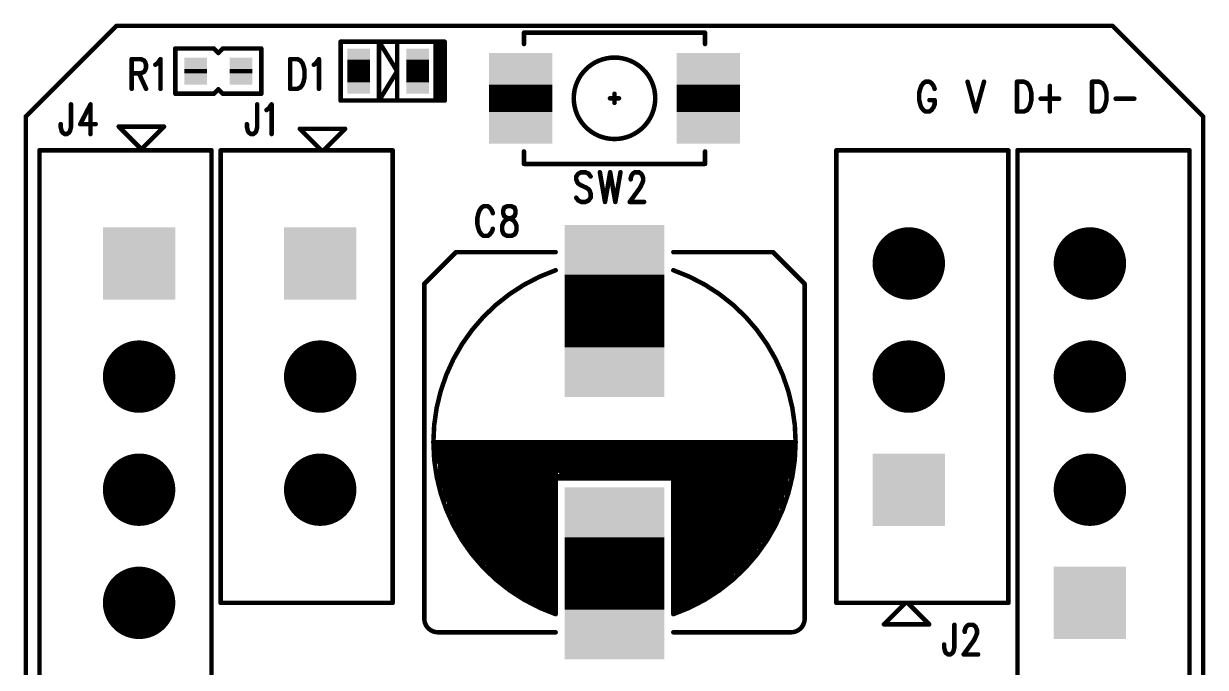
# Model space of a CAD drawing. Extents: x 99.9 to 127.4, y 95.7 to 155.
# Drawn here: x 99.95 to 126.05, y 140.82 to 155.05 of the extents above; entities that cross this region are included whole.
import ezdxf

# ---------------------------------------------------------------- set-up
doc = ezdxf.new("R2010")
doc.units = 0
doc.layers.get('0').update_dxf_attribs({"linetype": 'CONTINUOUS'})
doc.layers.add('MASK-TOP_PHO', color=3, linetype='CONTINUOUS')
doc.layers.add('SILK-TOP_PHO', color=14, linetype='CONTINUOUS')

# ---------------------------------------------------------------- blocks, each defined once
blk = doc.blocks.new('ROUND_1')
at = {"const_width": 0.050038}
blk.add_lwpolyline([(-0.025018, 0, 1), (0.025018, 0, 1)], format="xyb", close=True, dxfattribs=at)
blk = doc.blocks.new('SQUARE_28')
blk.add_solid([(0.799972, 0.799972), (0.799972, -0.799972), (-0.799972, 0.799972), (-0.799972, -0.799972)])
blk = doc.blocks.new('ROUND_49')
at = {"const_width": 0.799972}
blk.add_lwpolyline([(-0.399986, 0, 1), (0.399986, 0, 1)], format="xyb", close=True, dxfattribs=at)
blk = doc.blocks.new('SQUARE_16')
blk.add_solid([(0.250062, 0.250062), (0.250062, -0.250062), (-0.250062, 0.250062), (-0.250062, -0.250062)])
blk = doc.blocks.new('SQUARE_132')
blk.add_solid([(0.700024, 0.700024), (0.700024, -0.700024), (-0.700024, 0.700024), (-0.700024, -0.700024)])
blk = doc.blocks.new('SQUARE_171')
blk.add_solid([(1.099946, 1.099946), (1.099946, -1.099946), (-1.099946, 1.099946), (-1.099946, -1.099946)])

msp = doc.modelspace()

# ---------------------------------------------------------------- linework, layer by layer
at = {"layer": 'MASK-TOP_PHO'}
for points, const_width in [([(102.00005, 154.999944), (100.000054, 152.999948)], 0.100076), ([(124.000006, 154.999944), (102.00005, 154.999944)], 0.100076), ([(126.000002, 152.999948), (124.000006, 154.999944)], 0.100076), ([(103.75011, 153.949908), (103.75011, 154.049984)], 0.500124), ([(104.750108, 153.949908), (104.750108, 154.049984)], 0.500124), ([(107.350052, 154.249882), (107.350052, 153.75001)], 0.500124), ([(108.650024, 154.249882), (108.650024, 153.75001)], 0.500124), ([(110.925102, 153.699972), (110.925102, 153.100024)], 1.400048), ([(115.074954, 153.699972), (115.074954, 153.100024)], 1.400048), ([(100.000054, 152.999948), (100.000054, 102.00005)], 0.100076), ([(126.000002, 102.00005), (126.000002, 152.999948)], 0.100076), ([(113.000028, 147.899882), (113.000028, 149.500082)], 2.199892), ([(113.000028, 142.100046), (113.000028, 143.699992)], 2.199892)]:
    msp.add_lwpolyline(points, dxfattribs=dict(at, const_width=const_width))
at = {"layer": 'SILK-TOP_PHO', "const_width": 0.100076}
for points in [[(102.00005, 154.999944), (100.000054, 152.999948)], [(124.000006, 154.999944), (102.00005, 154.999944)], [(126.000002, 152.999948), (124.000006, 154.999944)], [(115.000024, 154.850084), (111.000032, 154.850084)], [(111.000032, 154.850084), (111.000032, 154.599894)], [(115.000024, 154.599894), (115.000024, 154.850084)], [(103.300022, 154.500072), (103.300022, 153.500074)], [(104.149906, 154.500072), (103.300022, 154.500072)], [(104.249982, 154.399996), (104.149906, 154.500072)], [(104.350058, 154.500072), (104.249982, 154.399996)], [(105.199942, 154.500072), (104.350058, 154.500072)], [(105.199942, 153.500074), (105.199942, 154.500072)], [(106.950002, 153.34996), (106.950002, 154.649932)], [(106.950002, 154.649932), (109.149896, 154.649932)], [(108.199936, 153.999946), (107.799886, 154.649932)], [(107.799886, 154.649932), (107.799886, 153.34996)], [(108.199936, 153.34996), (108.199936, 154.649932)], [(108.199936, 154.649932), (109.249972, 154.649932)], [(109.050074, 153.399998), (109.050074, 154.599894)], [(109.149896, 154.649932), (109.149896, 153.34996)], [(109.249972, 154.649932), (109.249972, 153.34996)], [(102.336346, 154.26563), (102.336346, 153.609294)], [(102.336346, 154.26563), (102.540816, 154.26563)], [(102.540816, 154.26563), (102.609142, 154.234388)], [(102.609142, 154.234388), (102.631748, 154.203146)], [(102.631748, 154.203146), (102.654608, 154.140662)], [(102.904544, 154.171904), (102.972616, 154.26563)], [(102.972616, 154.26563), (102.972616, 153.609294)], [(105.836466, 154.26563), (105.836466, 153.609294)], [(105.836466, 154.26563), (105.99547, 154.26563)], [(105.99547, 154.26563), (106.063542, 154.234388)], [(106.063542, 154.234388), (106.109008, 154.171904)], [(106.404664, 154.171904), (106.472736, 154.26563)], [(106.472736, 154.26563), (106.472736, 153.609294)], [(102.540816, 153.95321), (102.336346, 153.95321)], [(102.49535, 153.95321), (102.654608, 153.609294)], [(102.609142, 153.984452), (102.540816, 153.95321)], [(102.631748, 154.015694), (102.609142, 153.984452)], [(102.654608, 154.078178), (102.631748, 154.015694)], [(102.654608, 154.140662), (102.654608, 154.078178)], [(102.859078, 154.140662), (102.904544, 154.171904)], [(106.109008, 154.171904), (106.131868, 154.10942)], [(106.131868, 154.10942), (106.154474, 154.015694)], [(106.154474, 154.015694), (106.154474, 153.859484)], [(106.359198, 154.140662), (106.404664, 154.171904)], [(107.799886, 153.34996), (108.199936, 153.999946)], [(106.109008, 153.70302), (106.063542, 153.640536)], [(106.131868, 153.765504), (106.109008, 153.70302)], [(106.154474, 153.859484), (106.131868, 153.765504)], [(119.820436, 153.734262), (119.77497, 153.671778)], [(119.865902, 153.765504), (119.820436, 153.734262)], [(119.956834, 153.765504), (119.865902, 153.765504)], [(120.0023, 153.734262), (119.956834, 153.765504)], [(120.047766, 153.671778), (120.0023, 153.734262)], [(120.797828, 153.765504), (120.979438, 153.109422)], [(121.161302, 153.765504), (120.979438, 153.109422)], [(121.888758, 153.765504), (121.888758, 153.109422)], [(121.888758, 153.765504), (122.047762, 153.765504)], [(122.047762, 153.765504), (122.115834, 153.734262)], [(122.115834, 153.734262), (122.1613, 153.671778)], [(123.547632, 153.765504), (123.547632, 153.109422)], [(123.547632, 153.765504), (123.70689, 153.765504)], [(123.70689, 153.765504), (123.774962, 153.734262)], [(123.774962, 153.734262), (123.820428, 153.671778)], [(103.300022, 153.500074), (104.149906, 153.500074)], [(104.149906, 153.500074), (104.249982, 153.599896)], [(104.249982, 153.599896), (104.350058, 153.500074)], [(104.350058, 153.500074), (105.199942, 153.500074)], [(105.99547, 153.609294), (105.836466, 153.609294)], [(106.063542, 153.640536), (105.99547, 153.609294)], [(113.000028, 153.299922), (113.000028, 153.500074)], [(119.752364, 153.609294), (119.729504, 153.515568)], [(119.729504, 153.515568), (119.729504, 153.359358)], [(119.77497, 153.671778), (119.752364, 153.609294)], [(120.070372, 153.609294), (120.047766, 153.671778)], [(122.1613, 153.671778), (122.18416, 153.609294)], [(122.18416, 153.609294), (122.206766, 153.515568)], [(122.206766, 153.515568), (122.206766, 153.359358)], [(122.61596, 153.671778), (122.61596, 153.109422)], [(123.820428, 153.671778), (123.843288, 153.609294)], [(123.843288, 153.609294), (123.865894, 153.515568)], [(123.865894, 153.515568), (123.865894, 153.359358)], [(100.99548, 153.265632), (100.99548, 152.765506)], [(101.42728, 153.265632), (101.19995, 152.828244)], [(101.42728, 153.265632), (101.42728, 152.609296)], [(105.10901, 153.265632), (105.10901, 152.765506)], [(105.313734, 153.140664), (105.3592, 153.171906)], [(105.3592, 153.171906), (105.427272, 153.265632)], [(105.427272, 153.265632), (105.427272, 152.609296)], [(109.149896, 153.34996), (106.950002, 153.34996)], [(109.249972, 153.34996), (108.199936, 153.34996)], [(113.100104, 153.399998), (112.899952, 153.399998)], [(119.729504, 153.359358), (119.752364, 153.265632)], [(119.752364, 153.265632), (119.77497, 153.203148)], [(119.77497, 153.203148), (119.820436, 153.140664)], [(119.956834, 153.359358), (120.070372, 153.359358)], [(120.0023, 153.140664), (120.047766, 153.203148)], [(120.047766, 153.203148), (120.070372, 153.265632)], [(120.070372, 153.265632), (120.070372, 153.359358)], [(122.1613, 153.203148), (122.115834, 153.140664)], [(122.18416, 153.265632), (122.1613, 153.203148)], [(122.206766, 153.359358), (122.18416, 153.265632)], [(122.41149, 153.3906), (122.82043, 153.3906)], [(123.820428, 153.203148), (123.774962, 153.140664)], [(123.843288, 153.265632), (123.820428, 153.203148)], [(123.865894, 153.359358), (123.843288, 153.265632)], [(124.070364, 153.3906), (124.479558, 153.3906)], [(100.000054, 152.999948), (100.000054, 102.00005)], [(119.820436, 153.140664), (119.865902, 153.109422)], [(119.865902, 153.109422), (119.956834, 153.109422)], [(119.956834, 153.109422), (120.0023, 153.140664)], [(122.047762, 153.109422), (121.888758, 153.109422)], [(122.115834, 153.140664), (122.047762, 153.109422)], [(123.70689, 153.109422), (123.547632, 153.109422)], [(123.774962, 153.140664), (123.70689, 153.109422)], [(126.000002, 102.00005), (126.000002, 152.999948)], [(100.76815, 152.765506), (100.76815, 152.828244)], [(100.79101, 152.67178), (100.76815, 152.765506)], [(100.813616, 152.640538), (100.79101, 152.67178)], [(100.859082, 152.609296), (100.813616, 152.640538)], [(100.950014, 152.640538), (100.904548, 152.609296)], [(100.97262, 152.67178), (100.950014, 152.640538)], [(100.99548, 152.765506), (100.97262, 152.67178)], [(101.19995, 152.828244), (101.540818, 152.828244)], [(102.525068, 152.299924), (102.050088, 152.774904)], [(102.050088, 152.774904), (103.050086, 152.774904)], [(103.050086, 152.774904), (102.575106, 152.299924)], [(104.881934, 152.765506), (104.881934, 152.828244)], [(104.90454, 152.67178), (104.881934, 152.765506)], [(104.927146, 152.640538), (104.90454, 152.67178)], [(104.972612, 152.609296), (104.927146, 152.640538)], [(105.063544, 152.640538), (105.018078, 152.609296)], [(105.086404, 152.67178), (105.063544, 152.640538)], [(105.10901, 152.765506), (105.086404, 152.67178)], [(106.52506, 152.249886), (106.05008, 152.72512)], [(106.05008, 152.72512), (107.050078, 152.72512)], [(107.050078, 152.72512), (106.575098, 152.249886)], [(100.904548, 152.609296), (100.859082, 152.609296)], [(105.018078, 152.609296), (104.972612, 152.609296)], [(100.300028, 152.249886), (104.100122, 152.249886)], [(100.300028, 139.750038), (100.300028, 152.249886)], [(104.100122, 152.249886), (104.100122, 139.750038)], [(104.30002, 152.249886), (108.100114, 152.249886)], [(104.30002, 142.249906), (104.30002, 152.249886)], [(108.100114, 152.249886), (108.100114, 142.249906)], [(111.000032, 151.949912), (111.000032, 152.224994)], [(115.000024, 152.224994), (115.000024, 151.949912)], [(117.899942, 142.249906), (117.899942, 152.249886)], [(117.899942, 152.249886), (121.700036, 152.249886)], [(121.700036, 152.249886), (121.700036, 142.249906)], [(121.899934, 139.750038), (121.899934, 152.249886)], [(121.899934, 152.249886), (125.700028, 152.249886)], [(125.700028, 152.249886), (125.700028, 139.750038)], [(115.000024, 151.949912), (111.000032, 151.949912)], [(112.199928, 151.734266), (112.154462, 151.671782)], [(112.154462, 151.671782), (112.154462, 151.609298)], [(112.154462, 151.609298), (112.177322, 151.546814)], [(112.268254, 151.765508), (112.199928, 151.734266)], [(112.359186, 151.765508), (112.268254, 151.765508)], [(112.427258, 151.734266), (112.359186, 151.765508)], [(112.472724, 151.671782), (112.427258, 151.734266)], [(112.677194, 151.765508), (112.790986, 151.109426)], [(112.904524, 151.765508), (112.790986, 151.109426)], [(112.904524, 151.765508), (113.018062, 151.109426)], [(113.131854, 151.765508), (113.018062, 151.109426)], [(113.359184, 151.64054), (113.38179, 151.703024)], [(113.359184, 151.609298), (113.359184, 151.64054)], [(113.38179, 151.703024), (113.40465, 151.734266)], [(113.40465, 151.734266), (113.450116, 151.765508)], [(113.450116, 151.765508), (113.540794, 151.765508)], [(113.540794, 151.765508), (113.58626, 151.734266)], [(113.58626, 151.734266), (113.60912, 151.703024)], [(113.60912, 151.703024), (113.631726, 151.64054)], [(113.631726, 151.64054), (113.631726, 151.578056)], [(112.177322, 151.546814), (112.199928, 151.515572)], [(112.199928, 151.515572), (112.245394, 151.48433)], [(112.245394, 151.48433), (112.381792, 151.421846)], [(112.381792, 151.421846), (112.427258, 151.390604)], [(112.427258, 151.390604), (112.450118, 151.359362)], [(112.450118, 151.359362), (112.472724, 151.296878)], [(113.563654, 151.421846), (113.336324, 151.109426)], [(113.60912, 151.515572), (113.563654, 151.421846)], [(113.631726, 151.578056), (113.60912, 151.515572)], [(112.199928, 151.140668), (112.154462, 151.203152)], [(112.268254, 151.109426), (112.199928, 151.140668)], [(112.359186, 151.109426), (112.268254, 151.109426)], [(112.427258, 151.140668), (112.359186, 151.109426)], [(112.472724, 151.203152), (112.427258, 151.140668)], [(112.472724, 151.296878), (112.472724, 151.203152)], [(113.336324, 151.109426), (113.654586, 151.109426)], [(109.995462, 150.85949), (109.972602, 150.76551)], [(110.018068, 150.921974), (109.995462, 150.85949)], [(110.063534, 150.984458), (110.018068, 150.921974)], [(110.109, 151.0157), (110.063534, 150.984458)], [(110.199932, 151.0157), (110.109, 151.0157)], [(110.245398, 150.984458), (110.199932, 151.0157)], [(110.290864, 150.921974), (110.245398, 150.984458)], [(110.313724, 150.85949), (110.290864, 150.921974)], [(110.56366, 150.984458), (110.5408, 150.921974)], [(110.5408, 150.921974), (110.5408, 150.85949)], [(110.5408, 150.85949), (110.56366, 150.796752)], [(110.631732, 151.0157), (110.56366, 150.984458)], [(110.722664, 151.0157), (110.631732, 151.0157)], [(110.79099, 150.984458), (110.722664, 151.0157)], [(110.813596, 150.921974), (110.79099, 150.984458)], [(110.79099, 150.796752), (110.813596, 150.85949)], [(110.813596, 150.85949), (110.813596, 150.921974)], [(109.972602, 150.76551), (109.972602, 150.6093)], [(109.972602, 150.6093), (109.995462, 150.515574)], [(110.518194, 150.578058), (110.5408, 150.640542)], [(110.518194, 150.484332), (110.518194, 150.578058)], [(110.5408, 150.640542), (110.586266, 150.703026)], [(110.56366, 150.796752), (110.609126, 150.76551)], [(110.586266, 150.703026), (110.654592, 150.734268)], [(110.609126, 150.76551), (110.700058, 150.734268)], [(110.654592, 150.734268), (110.745524, 150.76551)], [(110.700058, 150.734268), (110.76813, 150.703026)], [(110.745524, 150.76551), (110.79099, 150.796752)], [(110.76813, 150.703026), (110.813596, 150.640542)], [(110.813596, 150.640542), (110.836456, 150.578058)], [(110.836456, 150.578058), (110.836456, 150.484332)], [(109.995462, 150.515574), (110.018068, 150.45309)], [(110.018068, 150.45309), (110.063534, 150.390606)], [(110.063534, 150.390606), (110.109, 150.359364)], [(110.109, 150.359364), (110.199932, 150.359364)], [(110.199932, 150.359364), (110.245398, 150.390606)], [(110.245398, 150.390606), (110.290864, 150.45309)], [(110.290864, 150.45309), (110.313724, 150.515574)], [(110.5408, 150.421848), (110.518194, 150.484332)], [(110.56366, 150.390606), (110.5408, 150.421848)], [(110.631732, 150.359364), (110.56366, 150.390606)], [(110.722664, 150.359364), (110.631732, 150.359364)], [(110.79099, 150.390606), (110.722664, 150.359364)], [(110.813596, 150.421848), (110.79099, 150.390606)], [(110.836456, 150.484332), (110.813596, 150.421848)], [(109.499908, 149.999954), (108.799884, 149.29993)], [(111.700056, 149.999954), (109.499908, 149.999954)], [(116.499894, 149.999954), (114.3, 149.999954)], [(117.199918, 149.29993), (116.499894, 149.999954)], [(108.799884, 149.29993), (108.799884, 141.899894)], [(117.199918, 141.899894), (117.199918, 149.29993)], [(109.000036, 145.800064), (117.00002, 145.800064)], [(109.050074, 145.800064), (109.050074, 145.349976)], [(109.149896, 145.800064), (109.149896, 144.800066)], [(109.249972, 145.800064), (109.249972, 144.500092)], [(109.350048, 145.800064), (109.350048, 144.200118)], [(109.450124, 145.800064), (109.450124, 143.999966)], [(109.549946, 145.800064), (109.549946, 143.800068)], [(109.650022, 145.800064), (109.650022, 143.649954)], [(109.750098, 145.800064), (109.750098, 143.500094)], [(109.84992, 145.800064), (109.84992, 143.34998)], [(109.949996, 145.800064), (109.949996, 143.249904)], [(110.000034, 145.800064), (110.000034, 143.20012)], [(110.10011, 145.800064), (110.10011, 143.100044)], [(110.199932, 142.94993), (110.199932, 145.750026)], [(110.300008, 145.800064), (110.300008, 142.899892)], [(110.333028, 145.800064), (110.333028, 142.850108)], [(110.400084, 142.80007), (110.400084, 145.750026)], [(110.460028, 145.673064), (110.460028, 142.750032)], [(110.499906, 145.800064), (110.499906, 142.699994)], [(110.587028, 145.673064), (110.587028, 142.649956)], [(110.599982, 145.800064), (110.599982, 142.649956)], [(110.65002, 142.599918), (110.65002, 145.750026)], [(110.714028, 145.800064), (110.714028, 142.54988)], [(110.750096, 145.750026), (110.750096, 142.500096)], [(110.79988, 142.500096), (110.79988, 145.750026)], [(110.841028, 145.800064), (110.841028, 142.450058)], [(110.899956, 142.40002), (110.899956, 145.750026)], [(110.968028, 145.800064), (110.968028, 142.349982)], [(111.05007, 145.750026), (111.05007, 142.349982)], [(111.095028, 145.673064), (111.095028, 142.299944)], [(111.149892, 142.299944), (111.149892, 145.750026)], [(111.249968, 145.750026), (111.249968, 142.200122)], [(111.298228, 145.749264), (111.298228, 142.200122)], [(111.350044, 145.750026), (111.350044, 142.150084)], [(111.400082, 142.150084), (111.400082, 145.750026)], [(111.450628, 145.749264), (111.450628, 142.100046)], [(111.499904, 142.100046), (111.499904, 145.750026)], [(111.59998, 145.699988), (114.3, 145.699988)], [(111.59998, 145.599912), (114.3, 145.599912)], [(111.603028, 145.749264), (111.603028, 142.050008)], [(111.700056, 141.99997), (111.700056, 145.800064)], [(114.3, 141.99997), (114.3, 145.800064)], [(114.397028, 145.800064), (114.397028, 142.050008)], [(114.450114, 145.750026), (114.450114, 142.100046)], [(114.524028, 145.800064), (114.524028, 142.100046)], [(114.599974, 142.150084), (114.599974, 145.800064)], [(114.651028, 145.800064), (114.651028, 143.514064)], [(114.70005, 145.800064), (114.70005, 142.200122)], [(114.778028, 145.800064), (114.778028, 143.641064)], [(114.800126, 145.800064), (114.800126, 142.249906)], [(114.899948, 142.299944), (114.899948, 145.800064)], [(114.905028, 145.800064), (114.905028, 143.768064)], [(115.000024, 145.800064), (115.000024, 142.349982)], [(115.032028, 145.673064), (115.032028, 143.895064)], [(115.1001, 142.40002), (115.1001, 145.800064)], [(115.159028, 145.800064), (115.159028, 144.022064)], [(115.199922, 145.800064), (115.199922, 142.500096)], [(115.286028, 145.800064), (115.286028, 144.149064)], [(115.299998, 142.54988), (115.299998, 145.800064)], [(115.400074, 145.800064), (115.400074, 142.599918)], [(115.413028, 145.800064), (115.413028, 144.276064)], [(115.499896, 142.699994), (115.499896, 145.800064)], [(115.540028, 145.800064), (115.540028, 144.530064)], [(115.599972, 145.800064), (115.599972, 142.80007)], [(115.667028, 145.800064), (115.667028, 144.784064)], [(115.700048, 145.800064), (115.700048, 144.899888)], [(115.700048, 142.899892), (115.700048, 145.800064)], [(115.750086, 142.94993), (115.750086, 145.699988)], [(115.794028, 145.800064), (115.794028, 145.419064)], [(115.800124, 145.800064), (115.800124, 142.999968)], [(115.899946, 145.800064), (115.899946, 143.050006)], [(116.000022, 145.800064), (116.000022, 143.20012)], [(116.100098, 145.800064), (116.100098, 143.299942)], [(116.19992, 145.800064), (116.19992, 143.450056)], [(116.299996, 145.800064), (116.299996, 143.599916)], [(116.400072, 145.800064), (116.400072, 143.75003)], [(116.499894, 145.800064), (116.499894, 143.89989)], [(116.59997, 145.800064), (116.59997, 144.100042)], [(116.700046, 145.800064), (116.700046, 144.349978)], [(116.800122, 145.800064), (116.800122, 144.649952)], [(116.899944, 145.800064), (116.899944, 144.999964)], [(111.650018, 145.50009), (114.3, 145.50009)], [(111.650018, 145.400014), (114.3, 145.400014)], [(110.499906, 145.200116), (114.84991, 145.200116)], [(111.700056, 145.299938), (114.3, 145.299938)], [(111.799878, 145.150078), (114.3, 145.150078)], [(111.59998, 145.050002), (114.599974, 145.050002)], [(111.700056, 144.999964), (114.3, 144.999964)], [(108.100114, 142.249906), (104.30002, 142.249906)], [(121.700036, 142.249906), (117.899942, 142.249906)], [(118.949978, 141.774926), (119.424958, 142.249906)], [(119.474996, 142.249906), (119.949976, 141.774926)], [(119.949976, 141.774926), (118.949978, 141.774926)], [(120.506744, 141.765528), (120.506744, 141.265656)], [(120.734074, 141.64056), (120.756934, 141.703044)], [(120.756934, 141.703044), (120.77954, 141.734286)], [(120.77954, 141.734286), (120.825006, 141.765528)], [(120.825006, 141.765528), (120.915938, 141.765528)], [(120.915938, 141.765528), (120.961404, 141.734286)], [(120.961404, 141.734286), (120.98401, 141.703044)], [(120.98401, 141.703044), (121.00687, 141.64056)], [(109.100112, 141.59992), (111.700056, 141.59992)], [(114.3, 141.59992), (116.899944, 141.59992)], [(120.938544, 141.421866), (120.711468, 141.109446)], [(120.734074, 141.609318), (120.734074, 141.64056)], [(120.98401, 141.515592), (120.938544, 141.421866)], [(121.00687, 141.578076), (120.98401, 141.515592)], [(121.00687, 141.64056), (121.00687, 141.578076)], [(120.279668, 141.265656), (120.279668, 141.32814)], [(120.302274, 141.17193), (120.279668, 141.265656)], [(120.32488, 141.140688), (120.302274, 141.17193)], [(120.484138, 141.17193), (120.461278, 141.140688)], [(120.506744, 141.265656), (120.484138, 141.17193)], [(120.370346, 141.109446), (120.32488, 141.140688)], [(120.415812, 141.109446), (120.370346, 141.109446)], [(120.461278, 141.140688), (120.415812, 141.109446)], [(120.711468, 141.109446), (121.029476, 141.109446)]]:
    msp.add_lwpolyline(points, dxfattribs=at)
msp.add_lwpolyline([(112.100106, 153.399998, 1), (113.89995, 153.399998, 1)], format="xyb", close=True, dxfattribs=at)
for points in [[(111.70031, 149.600158, 0.7106617), (111.70031, 141.99997)], [(114.299746, 141.99997, 0.7106617), (114.299746, 149.600158)], [(108.799884, 141.899894, 0.4142155), (109.100112, 141.59992)], [(116.899944, 141.59992, 0.4142136), (117.199918, 141.899894)]]:
    msp.add_lwpolyline(points, format="xyb", dxfattribs=at)

# ---------------------------------------------------------------- block references
at = {"layer": 'MASK-TOP_PHO'}
for name, p in [('ROUND_1', (102.00005, 154.999944)), ('ROUND_1', (124.000006, 154.999944)), ('SQUARE_16', (103.75011, 154.049984)), ('SQUARE_16', (104.750108, 154.049984)), ('SQUARE_16', (107.350052, 154.249882)), ('SQUARE_16', (108.650024, 154.249882)), ('SQUARE_132', (110.925102, 153.699972)), ('SQUARE_132', (115.074954, 153.699972)), ('SQUARE_16', (103.75011, 153.949908)), ('SQUARE_16', (104.750108, 153.949908)), ('SQUARE_16', (107.350052, 153.75001)), ('SQUARE_16', (108.650024, 153.75001)), ('SQUARE_132', (110.925102, 153.100024)), ('SQUARE_132', (115.074954, 153.100024)), ('ROUND_1', (100.000054, 152.999948)), ('ROUND_1', (126.000002, 152.999948)), ('SQUARE_171', (113.000028, 149.500082)), ('SQUARE_28', (102.499922, 149.750018)), ('SQUARE_28', (106.499914, 149.750018)), ('ROUND_49', (119.499888, 149.750018)), ('ROUND_49', (123.49988, 149.750018)), ('SQUARE_171', (113.000028, 147.899882)), ('ROUND_49', (102.499922, 147.249896)), ('ROUND_49', (106.499914, 147.249896)), ('ROUND_49', (119.499888, 147.249896)), ('ROUND_49', (123.49988, 147.249896)), ('ROUND_49', (102.499922, 144.750028)), ('ROUND_49', (106.499914, 144.750028)), ('SQUARE_28', (119.499888, 144.750028)), ('ROUND_49', (123.49988, 144.750028)), ('SQUARE_171', (113.000028, 143.699992)), ('ROUND_49', (102.499922, 142.249906)), ('SQUARE_171', (113.000028, 142.100046)), ('SQUARE_28', (123.49988, 142.249906))]:
    msp.add_blockref(name, p, dxfattribs=at)
at = {"layer": 'SILK-TOP_PHO'}
for p in [(102.00005, 154.999944), (124.000006, 154.999944), (111.000032, 154.850084), (115.000024, 154.850084), (103.300022, 154.500072), (103.300022, 154.500072), (104.149906, 154.500072), (104.350058, 154.500072), (105.199942, 154.500072), (106.950002, 154.649932), (107.799886, 154.649932), (108.199936, 154.649932), (109.050074, 154.599894), (109.149896, 154.649932), (109.249972, 154.649932), (111.000032, 154.599894), (115.000024, 154.599894), (102.336346, 154.26563), (102.336346, 154.26563), (102.540816, 154.26563), (102.609142, 154.234388), (102.631748, 154.203146), (102.972616, 154.26563), (104.249982, 154.399996), (105.836466, 154.26563), (105.836466, 154.26563), (105.99547, 154.26563), (106.063542, 154.234388), (106.472736, 154.26563), (102.336346, 153.95321), (102.49535, 153.95321), (102.540816, 153.95321), (102.609142, 153.984452), (102.631748, 154.015694), (102.654608, 154.140662), (102.654608, 154.078178), (102.859078, 154.140662), (102.904544, 154.171904), (106.109008, 154.171904), (106.131868, 154.10942), (106.154474, 154.015694), (106.359198, 154.140662), (106.404664, 154.171904), (108.199936, 153.999946), (106.109008, 153.70302), (106.131868, 153.765504), (106.154474, 153.859484), (119.820436, 153.734262), (119.865902, 153.765504), (119.956834, 153.765504), (120.0023, 153.734262), (120.797828, 153.765504), (121.161302, 153.765504), (121.888758, 153.765504), (121.888758, 153.765504), (122.047762, 153.765504), (122.115834, 153.734262), (123.547632, 153.765504), (123.547632, 153.765504), (123.70689, 153.765504), (123.774962, 153.734262), (102.336346, 153.609294), (102.654608, 153.609294), (102.972616, 153.609294), (103.300022, 153.500074), (104.149906, 153.500074), (104.249982, 153.599896), (104.350058, 153.500074), (105.199942, 153.500074), (105.836466, 153.609294), (105.836466, 153.609294), (105.99547, 153.609294), (106.063542, 153.640536), (106.472736, 153.609294), (113.000028, 153.500074), (119.729504, 153.515568), (119.752364, 153.609294), (119.77497, 153.671778), (120.047766, 153.671778), (120.070372, 153.609294), (122.1613, 153.671778), (122.18416, 153.609294), (122.206766, 153.515568), (122.61596, 153.671778), (123.820428, 153.671778), (123.843288, 153.609294), (123.865894, 153.515568), (100.99548, 153.265632), (101.42728, 153.265632), (101.42728, 153.265632), (105.10901, 153.265632), (105.3592, 153.171906), (105.427272, 153.265632), (106.950002, 153.34996), (107.799886, 153.34996), (107.799886, 153.34996), (108.199936, 153.34996), (109.050074, 153.399998), (109.149896, 153.34996), (109.149896, 153.34996), (109.249972, 153.34996), (109.249972, 153.34996), (112.899952, 153.399998), (113.000028, 153.299922), (113.100104, 153.399998), (119.729504, 153.359358), (119.752364, 153.265632), (119.77497, 153.203148), (119.956834, 153.359358), (120.047766, 153.203148), (120.070372, 153.359358), (120.070372, 153.359358), (120.070372, 153.265632), (122.1613, 153.203148), (122.18416, 153.265632), (122.206766, 153.359358), (122.41149, 153.3906), (122.82043, 153.3906), (123.820428, 153.203148), (123.843288, 153.265632), (123.865894, 153.359358), (124.070364, 153.3906), (124.479558, 153.3906), (100.000054, 152.999948), (105.313734, 153.140664), (119.820436, 153.140664), (119.865902, 153.109422), (119.956834, 153.109422), (120.0023, 153.140664), (120.979438, 153.109422), (120.979438, 153.109422), (121.888758, 153.109422), (121.888758, 153.109422), (122.047762, 153.109422), (122.115834, 153.140664), (122.61596, 153.109422), (123.547632, 153.109422), (123.547632, 153.109422), (123.70689, 153.109422), (123.774962, 153.140664), (126.000002, 152.999948), (100.76815, 152.828244), (100.76815, 152.765506), (100.79101, 152.67178), (100.813616, 152.640538), (100.950014, 152.640538), (100.97262, 152.67178), (100.99548, 152.765506), (101.19995, 152.828244), (101.540818, 152.828244), (102.050088, 152.774904), (103.050086, 152.774904), (104.881934, 152.828244), (104.881934, 152.765506), (104.90454, 152.67178), (104.927146, 152.640538), (104.927146, 152.640538), (105.063544, 152.640538), (105.086404, 152.67178), (105.10901, 152.765506), (106.05008, 152.72512), (107.050078, 152.72512), (100.859082, 152.609296), (100.904548, 152.609296), (101.42728, 152.609296), (104.972612, 152.609296), (105.018078, 152.609296), (105.427272, 152.609296), (100.300028, 152.249886), (100.300028, 152.249886), (102.525068, 152.299924), (102.575106, 152.299924), (104.100122, 152.249886), (104.30002, 152.249886), (104.30002, 152.249886), (106.52506, 152.249886), (106.575098, 152.249886), (108.100114, 152.249886), (111.000032, 152.224994), (115.000024, 152.224994), (117.899942, 152.249886), (121.700036, 152.249886), (121.899934, 152.249886), (125.700028, 152.249886), (111.000032, 151.949912), (115.000024, 151.949912), (112.154462, 151.671782), (112.154462, 151.609298), (112.199928, 151.734266), (112.268254, 151.765508), (112.359186, 151.765508), (112.427258, 151.734266), (112.472724, 151.671782), (112.677194, 151.765508), (112.904524, 151.765508), (112.904524, 151.765508), (113.131854, 151.765508), (113.359184, 151.64054), (113.359184, 151.609298), (113.38179, 151.703024), (113.40465, 151.734266), (113.450116, 151.765508), (113.540794, 151.765508), (113.58626, 151.734266), (113.60912, 151.703024), (113.631726, 151.64054), (112.177322, 151.546814), (112.199928, 151.515572), (112.245394, 151.48433), (112.381792, 151.421846), (112.427258, 151.390604), (112.450118, 151.359362), (113.563654, 151.421846), (113.60912, 151.515572), (113.631726, 151.578056), (112.154462, 151.203152), (112.199928, 151.140668), (112.268254, 151.109426), (112.359186, 151.109426), (112.427258, 151.140668), (112.472724, 151.296878), (112.472724, 151.203152), (112.790986, 151.109426), (112.790986, 151.109426), (113.018062, 151.109426), (113.018062, 151.109426), (113.336324, 151.109426), (113.654586, 151.109426), (109.995462, 150.85949), (110.018068, 150.921974), (110.063534, 150.984458), (110.109, 151.0157), (110.199932, 151.0157), (110.245398, 150.984458), (110.290864, 150.921974), (110.313724, 150.85949), (110.5408, 150.921974), (110.5408, 150.85949), (110.56366, 150.984458), (110.631732, 151.0157), (110.631732, 151.0157), (110.722664, 151.0157), (110.79099, 150.984458), (110.813596, 150.921974), (110.813596, 150.85949), (109.972602, 150.76551), (109.972602, 150.6093), (110.518194, 150.578058), (110.5408, 150.640542), (110.56366, 150.796752), (110.586266, 150.703026), (110.609126, 150.76551), (110.654592, 150.734268), (110.700058, 150.734268), (110.745524, 150.76551), (110.76813, 150.703026), (110.79099, 150.796752), (110.813596, 150.640542), (110.836456, 150.578058), (109.995462, 150.515574), (110.018068, 150.45309), (110.063534, 150.390606), (110.109, 150.359364), (110.199932, 150.359364), (110.245398, 150.390606), (110.290864, 150.45309), (110.313724, 150.515574), (110.518194, 150.484332), (110.5408, 150.421848), (110.56366, 150.390606), (110.631732, 150.359364), (110.722664, 150.359364), (110.79099, 150.390606), (110.813596, 150.421848), (110.836456, 150.484332), (109.499908, 149.999954), (111.700056, 149.999954), (114.3, 149.999954), (116.499894, 149.999954), (111.70031, 149.600158), (114.299746, 149.600158), (108.799884, 149.29993), (117.199918, 149.29993), (109.000036, 145.800064), (109.050074, 145.800064), (109.149896, 145.800064), (109.249972, 145.800064), (109.350048, 145.800064), (109.450124, 145.800064), (109.549946, 145.800064), (109.650022, 145.800064), (109.750098, 145.800064), (109.84992, 145.800064), (109.949996, 145.800064), (110.000034, 145.800064), (110.10011, 145.800064), (110.199932, 145.750026), (110.300008, 145.800064), (110.333028, 145.800064), (110.400084, 145.750026), (110.460028, 145.673064), (110.499906, 145.800064), (110.587028, 145.673064), (110.599982, 145.800064), (110.65002, 145.750026), (110.714028, 145.800064), (110.750096, 145.750026), (110.79988, 145.750026), (110.841028, 145.800064), (110.899956, 145.750026), (110.968028, 145.800064), (111.05007, 145.750026), (111.095028, 145.673064), (111.149892, 145.750026), (111.249968, 145.750026), (111.298228, 145.749264), (111.350044, 145.750026), (111.400082, 145.750026), (111.450628, 145.749264), (111.499904, 145.750026), (111.59998, 145.699988), (111.59998, 145.599912), (111.603028, 145.749264), (111.700056, 145.800064), (114.3, 145.800064), (114.3, 145.699988), (114.3, 145.599912), (114.397028, 145.800064), (114.450114, 145.750026), (114.524028, 145.800064), (114.599974, 145.800064), (114.651028, 145.800064), (114.70005, 145.800064), (114.778028, 145.800064), (114.800126, 145.800064), (114.899948, 145.800064), (114.905028, 145.800064), (115.000024, 145.800064), (115.032028, 145.673064), (115.1001, 145.800064), (115.159028, 145.800064), (115.199922, 145.800064), (115.286028, 145.800064), (115.299998, 145.800064), (115.400074, 145.800064), (115.413028, 145.800064), (115.499896, 145.800064), (115.540028, 145.800064), (115.599972, 145.800064), (115.667028, 145.800064), (115.700048, 145.800064), (115.700048, 145.800064), (115.750086, 145.699988), (115.794028, 145.800064), (115.800124, 145.800064), (115.899946, 145.800064), (116.000022, 145.800064), (116.100098, 145.800064), (116.19992, 145.800064), (116.299996, 145.800064), (116.400072, 145.800064), (116.499894, 145.800064), (116.59997, 145.800064), (116.700046, 145.800064), (116.800122, 145.800064), (116.899944, 145.800064), (117.00002, 145.800064), (109.050074, 145.349976), (111.650018, 145.50009), (111.650018, 145.400014), (114.3, 145.50009), (114.3, 145.400014), (115.794028, 145.419064), (110.499906, 145.200116), (111.700056, 145.299938), (111.799878, 145.150078), (114.3, 145.299938), (114.3, 145.150078), (114.84991, 145.200116), (111.59998, 145.050002), (111.700056, 144.999964), (114.3, 144.999964), (114.599974, 145.050002), (115.700048, 144.899888), (116.899944, 144.999964), (109.149896, 144.800066), (115.667028, 144.784064), (116.800122, 144.649952), (109.249972, 144.500092), (115.540028, 144.530064), (116.700046, 144.349978), (109.350048, 144.200118), (115.286028, 144.149064), (115.413028, 144.276064), (116.59997, 144.100042), (109.450124, 143.999966), (109.549946, 143.800068), (114.905028, 143.768064), (115.032028, 143.895064), (115.159028, 144.022064), (116.499894, 143.89989), (109.650022, 143.649954), (114.651028, 143.514064), (114.778028, 143.641064), (116.299996, 143.599916), (116.400072, 143.75003), (109.750098, 143.500094), (109.84992, 143.34998), (109.949996, 143.249904), (116.100098, 143.299942), (116.19992, 143.450056), (110.000034, 143.20012), (110.10011, 143.100044), (115.800124, 142.999968), (115.899946, 143.050006), (116.000022, 143.20012), (110.199932, 142.94993), (110.300008, 142.899892), (110.333028, 142.850108), (110.400084, 142.80007), (110.460028, 142.750032), (115.599972, 142.80007), (115.700048, 142.899892), (115.750086, 142.94993), (110.499906, 142.699994), (110.587028, 142.649956), (110.599982, 142.649956), (110.65002, 142.599918), (110.714028, 142.54988), (110.750096, 142.500096), (110.79988, 142.500096), (115.199922, 142.500096), (115.299998, 142.54988), (115.400074, 142.599918), (115.499896, 142.699994), (104.30002, 142.249906), (108.100114, 142.249906), (110.841028, 142.450058), (110.899956, 142.40002), (110.968028, 142.349982), (111.05007, 142.349982), (111.095028, 142.299944), (111.149892, 142.299944), (111.249968, 142.200122), (111.298228, 142.200122), (114.70005, 142.200122), (114.800126, 142.249906), (114.899948, 142.299944), (115.000024, 142.349982), (115.1001, 142.40002), (117.899942, 142.249906), (119.424958, 142.249906), (119.474996, 142.249906), (121.700036, 142.249906), (121.700036, 142.249906), (111.350044, 142.150084), (111.400082, 142.150084), (111.450628, 142.100046), (111.499904, 142.100046), (111.603028, 142.050008), (111.700056, 141.99997), (111.70031, 141.99997), (114.299746, 141.99997), (114.3, 141.99997), (114.397028, 142.050008), (114.450114, 142.100046), (114.524028, 142.100046), (114.599974, 142.150084), (108.799884, 141.899894), (108.799884, 141.899894), (117.199918, 141.899894), (117.199918, 141.899894), (118.949978, 141.774926), (119.949976, 141.774926), (120.506744, 141.765528), (120.756934, 141.703044), (120.77954, 141.734286), (120.825006, 141.765528), (120.915938, 141.765528), (120.961404, 141.734286), (120.98401, 141.703044), (109.100112, 141.59992), (109.100112, 141.59992), (111.700056, 141.59992), (114.3, 141.59992), (116.899944, 141.59992), (116.899944, 141.59992), (120.734074, 141.64056), (120.734074, 141.609318), (120.938544, 141.421866), (120.98401, 141.515592), (121.00687, 141.64056), (121.00687, 141.578076), (120.279668, 141.32814), (120.279668, 141.265656), (120.302274, 141.17193), (120.484138, 141.17193), (120.506744, 141.265656), (120.32488, 141.140688), (120.370346, 141.109446), (120.415812, 141.109446), (120.461278, 141.140688), (120.711468, 141.109446), (121.029476, 141.109446)]:
    msp.add_blockref('ROUND_1', p, dxfattribs=at)

doc.saveas('drawing.dxf')
